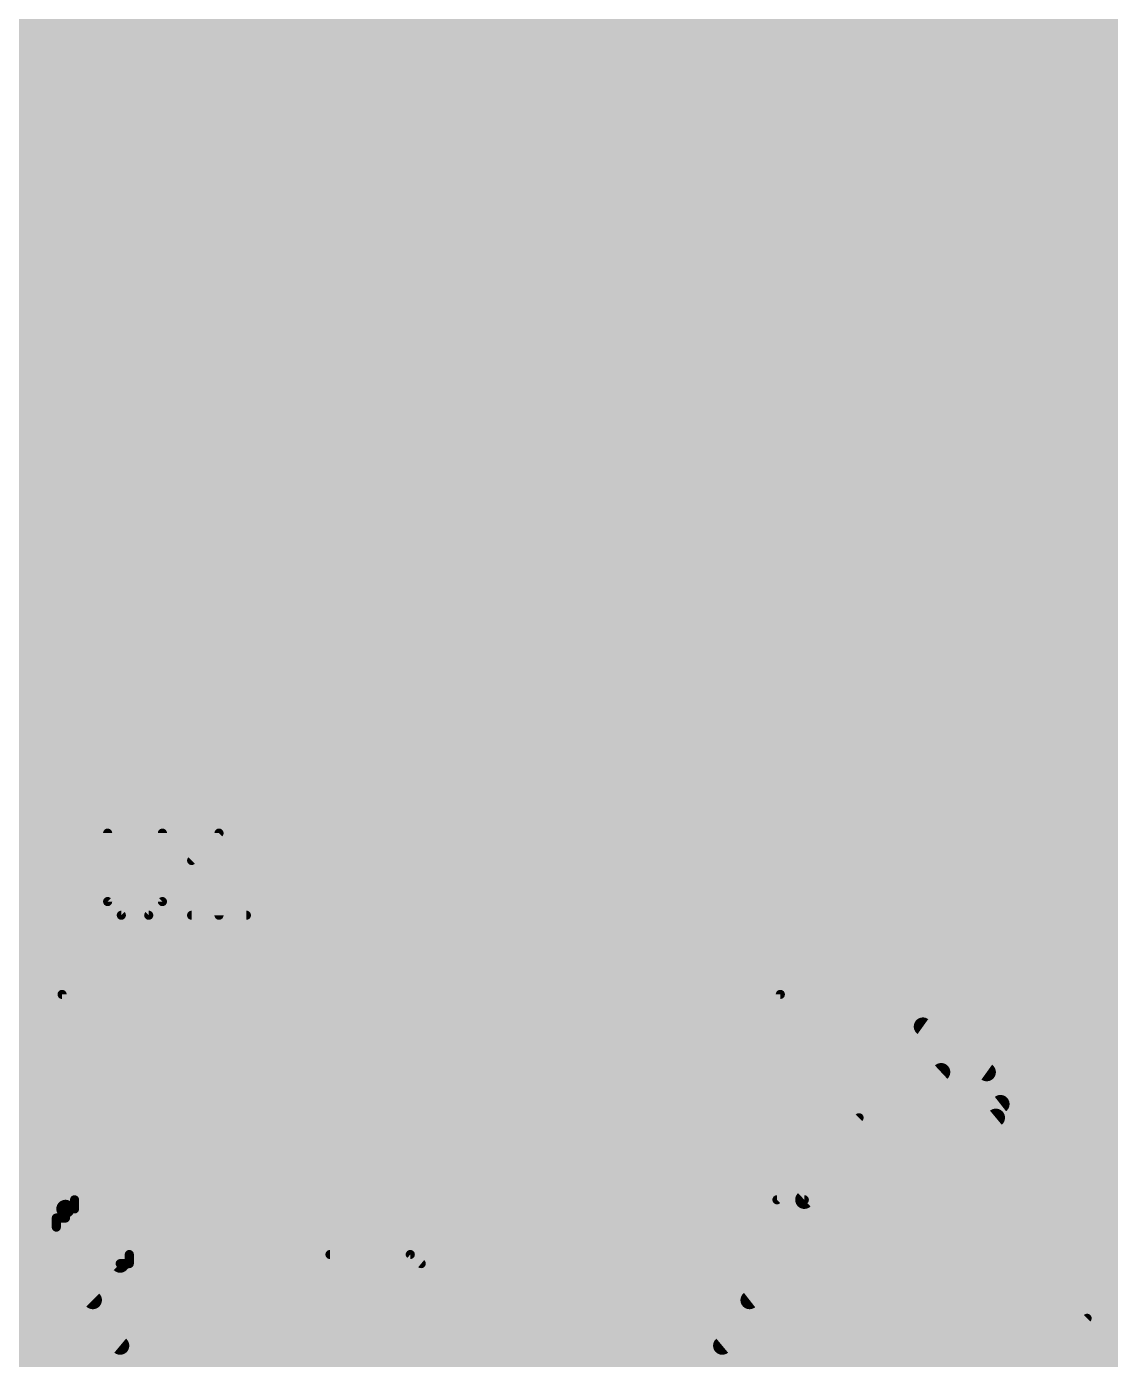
# Model space of a CAD drawing. Extents: x -1.41 to 8.41, y -3.01 to 3.01.
# Drawn here: x 0.5568 to 0.6755, y 0.5895 to 0.7357 of the extents above; entities that cross this region are included whole.
import ezdxf

# ---------------------------------------------------------------- set-up
doc = ezdxf.new("R2010")
doc.units = 0
for name, color, linetype in [('1', 12, 'CONTINUOUS'), ('145', 110, 'CONTINUOUS'), ('15', 6, 'CONTINUOUS'), ('16', 5, 'CONTINUOUS'), ('18', 110, 'CONTINUOUS'), ('2', 4, 'CONTINUOUS'), ('21', 53, 'CONTINUOUS'), ('25', 53, 'CONTINUOUS'), ('29', 253, 'CONTINUOUS'), ('30', 253, 'CONTINUOUS')]:
    doc.layers.add(name, color=color, linetype=linetype)

# ---------------------------------------------------------------- blocks, each defined once
blk = doc.blocks.new('RECT')
blk.add_solid([(-0.5, -0.5), (0.5, -0.5), (-0.5, 0.5), (0.5, 0.5)])
blk = doc.blocks.new('ROUNDV')
at = {"const_width": 0.5}
blk.add_lwpolyline([(0, -0.25, 1), (0, 0.25, 1), (0, -0.25)], format="xyb", dxfattribs=at)

msp = doc.modelspace()

# ---------------------------------------------------------------- linework, layer by layer
at = {"layer": '1'}
for points, const_width in [([(0.662, 0.779283), (0.662, 0.707716)], 0.02), ([(0.606716, 0.703346), (0.606716, 0.747473)], 0.02), ([(0.606716, 0.74), (0.662, 0.74)], 0.02), ([(0.569, 0.685409), (0.569, 0.725409)], 0.03), ([(0.606716, 0.72), (0.662, 0.72)], 0.02), ([(0.624588, 0.707716), (0.61463, 0.697758)], 0.02), ([(0.662, 0.707716), (0.624588, 0.707716)], 0.02), ([(0.604, 0.700629), (0.606716, 0.703346)], 0.02), ([(0.604, 0.678447), (0.604, 0.700629)], 0.02), ([(0.604, 0.7), (0.616872, 0.7)], 0.02), ([(0.61463, 0.697758), (0.61463, 0.674747)], 0.02), ([(0.569, 0.664), (0.569, 0.685409)], 0.016), ([(0.569, 0.685409), (0.569591, 0.68)], 0.016), ([(0.604, 0.68), (0.61463, 0.68)], 0.02), ([(0.60337, 0.676927), (0.604, 0.678447)], 0.02), ([(0.60337, 0.653999), (0.60337, 0.676927)], 0.02), ([(0.61463, 0.674747), (0.608, 0.668117)], 0.02), ([(0.631, 0.658591), (0.645409, 0.673)], 0.012), ([(0.608, 0.668117), (0.608, 0.63401)], 0.02), ([(0.60337, 0.66), (0.608, 0.66)], 0.02), ([(0.569, 0.62), (0.569, 0.664)], 0.01), ([(0.594, 0.644629), (0.60337, 0.653999)], 0.02), ([(0.631, 0.623), (0.631, 0.658591)], 0.012), ([(0.599, 0.642), (0.6, 0.606)], 0.027), ([(0.594, 0.636253), (0.594, 0.644629)], 0.02), ([(0.594, 0.64), (0.608, 0.64)], 0.02), ([(0.654, 0.631065), (0.654, 0.638283)], 0.02), ([(0.654, 0.638283), (0.659283, 0.638283)], 0.02), ([(0.659283, 0.638283), (0.659283, 0.62518)], 0.02), ([(0.598346, 0.631906), (0.594, 0.636253)], 0.02), ([(0.657, 0.636), (0.657, 0.627)], 0.02), ([(0.655, 0.64), (0.655, 0.627)], 0.012), ([(0.657, 0.638), (0.657, 0.64)], 0.01), ([(0.608, 0.63401), (0.604654, 0.630664)], 0.02), ([(0.657, 0.636), (0.656, 0.629)], 0.015), ([(0.658, 0.622), (0.657, 0.636)], 0.015), ([(0.56, 0.604), (0.524, 0.64)], 0.006), ([(0.598346, 0.607464), (0.598346, 0.631906)], 0.02), ([(0.653, 0.634), (0.657, 0.638)], 0.008), ([(0.657, 0.638), (0.657, 0.636)], 0.008), ([(0.604654, 0.630664), (0.604654, 0.609678)], 0.02), ([(0.654401, 0.630664), (0.654, 0.631065)], 0.02), ([(0.654401, 0.623992), (0.654401, 0.630664)], 0.02), ([(0.648, 0.616), (0.648, 0.638)], 0.005), ([(0.648, 0.638), (0.665, 0.637)], 0.005), ([(0.653, 0.623), (0.653, 0.634)], 0.008), ([(0.656834, 0.625), (0.654401, 0.623992)], 0.02), ([(0.657496, 0.625), (0.656834, 0.625)], 0.02), ([(0.658117, 0.625228), (0.657496, 0.625)], 0.02), ([(0.659283, 0.62518), (0.658117, 0.625228)], 0.02), ([(0.564, 0.596), (0.527, 0.633)], 0.002), ([(0.598346, 0.62), (0.604654, 0.62)], 0.02), ([(0.657, 0.627), (0.657, 0.621)], 0.008), ([(0.655, 0.627), (0.655, 0.628)], 0.002), ([(0.63, 0.622), (0.631, 0.623)], 0.01), ([(0.655, 0.626), (0.655, 0.627)], 0.002), ([(0.629528, 0.619685), (0.63, 0.622)], 0.01), ([(0.639251, 0.602464), (0.662, 0.621)], 0.01), ([(0.662, 0.621), (0.655, 0.626)], 0.002), ([(0.655, 0.616), (0.655, 0.626)], 0.002), ([(0.570472, 0.619685), (0.569, 0.62)], 0.01), ([(0.635, 0.596), (0.662, 0.621)], 0.006), ([(0.657, 0.621), (0.642, 0.607)], 0.002), ([(0.542, 0.617), (0.568, 0.595)], 0.008), ([(0.604654, 0.609678), (0.6, 0.605025)], 0.02), ([(0.6635, 0.6175), (0.636, 0.596)], 0.002), ([(0.537, 0.616), (0.567, 0.591)], 0.002), ([(0.597954, 0.607071), (0.598346, 0.607464)], 0.02), ([(0.6, 0.605025), (0.597954, 0.607071)], 0.02), ([(0.633, 0.591), (0.663, 0.616)], 0.002), ([(0.663, 0.616), (0.655, 0.616)], 0.002), ([(0.648, 0.616), (0.639, 0.607)], 0.001), ([(0.561, 0.606), (0.5555, 0.6115)], 0.002), ([(0.6, 0.6), (0.609, 0.601)], 0.02), ([(0.56, 0.605), (0.564, 0.605)], 0.006), ([(0.563, 0.601), (0.56, 0.604)], 0.006), ([(0.56, 0.604), (0.572, 0.604)], 0.006), ([(0.567, 0.6), (0.561, 0.606)], 0.002), ([(0.562, 0.607), (0.642, 0.607)], 0.002), ([(0.562, 0.607), (0.562, 0.606)], 0.001), ([(0.568, 0.601), (0.57, 0.601)], 0.012), ([(0.57, 0.601), (0.59, 0.601)], 0.012), ([(0.599803, 0.605), (0.6, 0.6)], 0.006), ([(0.635, 0.596), (0.6, 0.604)], 0.006), ([(0.638, 0.604), (0.608, 0.604)], 0.006), ([(0.635, 0.599), (0.639251, 0.602464)], 0.01), ([(0.639, 0.607), (0.642, 0.607)], 0.001), ([(0.56, 0.604), (0.56, 0.605)], 0.001), ([(0.561, 0.605), (0.56, 0.605)], 0.001), ([(0.562, 0.606), (0.561, 0.606)], 0.001), ([(0.561, 0.606), (0.561, 0.605)], 0.001), ([(0.638, 0.604), (0.639251, 0.604)], 0.002), ([(0.639251, 0.604), (0.639251, 0.602464)], 0.002), ([(0.6, 0.569), (0.6, 0.589)], 0.028), ([(0.605, 0.6), (0.6, 0.6)], 0.006), ([(0.629528, 0.6), (0.605, 0.6)], 0.006), ([(0.635, 0.6), (0.629528, 0.6)], 0.006), ([(0.635, 0.6), (0.635, 0.599)], 0.006), ([(0.568, 0.601), (0.568, 0.6)], 0.001), ([(0.570472, 0.6), (0.57, 0.601)], 0.002), ([(0.59, 0.601), (0.598803, 0.601)], 0.001), ([(0.598803, 0.601), (0.6, 0.6)], 0.001), ([(0.635, 0.599), (0.635, 0.596)], 0.006), ([(0.568, 0.6), (0.567, 0.6)], 0.001), ([(0.571, 0.595), (0.633, 0.595)], 0.008), ([(0.564, 0.596), (0.568, 0.596)], 0.002), ([(0.568, 0.596), (0.571, 0.596)], 0.002), ([(0.568, 0.595), (0.568, 0.596)], 0.002), ([(0.571, 0.596), (0.635, 0.596)], 0.002), ([(0.571, 0.595), (0.571, 0.596)], 0.002), ([(0.635, 0.596), (0.636, 0.596)], 0.002), ([(0.663, 0.594), (0.633, 0.583)], 0.002), ([(0.666, 0.58), (0.69, 0.58)], 0.03), ([(0.663, 0.594), (0.673, 0.594)], 0.002), ([(0.673, 0.566), (0.673, 0.594)], 0.002), ([(0.69, 0.58), (0.774409, 0.58)], 0.03), ([(0.673, 0.594), (0.659, 0.58)], 0.001), ([(0.567, 0.591), (0.633, 0.591)], 0.002), ([(0.659, 0.58), (0.666, 0.58)], 0.025)]:
    msp.add_lwpolyline(points, dxfattribs=dict(at, const_width=const_width))
for points, const_width in [([(0.606716, 0.745, 1), (0.606716, 0.735)], 0.01), ([(0.662, 0.735, 1), (0.662, 0.745)], 0.01), ([(0.5765, 0.725409, 1), (0.5615, 0.725409)], 0.015), ([(0.606716, 0.725, 1), (0.606716, 0.715)], 0.01), ([(0.662, 0.715, 1), (0.662, 0.725)], 0.01), ([(0.624588, 0.712716, 1), (0.624588, 0.702716)], 0.01), ([(0.628124, 0.704181, 1), (0.621053, 0.711252)], 0.01), ([(0.662, 0.702716, 1), (0.662, 0.712716)], 0.01), ([(0.610252, 0.69981, 1), (0.603181, 0.706881)], 0.01), ([(0.657, 0.707716, 1), (0.667, 0.707716)], 0.01), ([(0.609, 0.700629, 1), (0.599, 0.700629)], 0.01), ([(0.604, 0.705, 1), (0.604, 0.695)], 0.01), ([(0.600464, 0.704165, 1), (0.607535, 0.697094)], 0.01), ([(0.616872, 0.695, 1), (0.616872, 0.705)], 0.01), ([(0.601716, 0.703346, 1), (0.611716, 0.703346)], 0.01), ([(0.61963, 0.697758, 1), (0.60963, 0.697758)], 0.01), ([(0.611094, 0.701294, 1), (0.618165, 0.694223)], 0.01), ([(0.5615, 0.685409, 1), (0.5765, 0.685409)], 0.015), ([(0.573, 0.685409, 1), (0.565, 0.685409)], 0.008), ([(0.572976, 0.685844, 1), (0.565024, 0.684975)], 0.008), ([(0.604, 0.685, 1), (0.604, 0.675)], 0.01), ([(0.61463, 0.675, 1), (0.61463, 0.685)], 0.01), ([(0.608619, 0.676534, 1), (0.599381, 0.680361)], 0.01), ([(0.60837, 0.676927, 1), (0.59837, 0.676927)], 0.01), ([(0.565614, 0.679566, 1), (0.573567, 0.680434)], 0.008), ([(0.618165, 0.671212, 1), (0.611094, 0.678283)], 0.01), ([(0.598751, 0.67884, 1), (0.607989, 0.675013)], 0.01), ([(0.599, 0.678447, 1), (0.609, 0.678447)], 0.01), ([(0.60963, 0.674747, 1), (0.61963, 0.674747)], 0.01), ([(0.647531, 0.670879, 1), (0.643288, 0.675121)], 0.006), ([(0.613, 0.668117, 1), (0.603, 0.668117)], 0.01), ([(0.604464, 0.671653, 1), (0.611536, 0.664582)], 0.01), ([(0.60337, 0.665, 1), (0.60337, 0.655)], 0.01), ([(0.608, 0.655, 1), (0.608, 0.665)], 0.01), ([(0.565, 0.664, 1), (0.573, 0.664)], 0.008), ([(0.5715, 0.664, 1), (0.5665, 0.664)], 0.005), ([(0.606905, 0.650464, 1), (0.599834, 0.657535)], 0.01), ([(0.634, 0.658591, 1), (0.628, 0.658591)], 0.006), ([(0.628879, 0.660712, 1), (0.633121, 0.656469)], 0.006), ([(0.59837, 0.653999, 1), (0.60837, 0.653999)], 0.01), ([(0.605747, 0.642187, 1), (0.592253, 0.641813)], 0.0135), ([(0.599, 0.644629, 1), (0.589, 0.644629)], 0.01), ([(0.590464, 0.648165, 1), (0.597535, 0.641094)], 0.01), ([(0.594, 0.645, 1), (0.594, 0.635)], 0.01), ([(0.608, 0.635, 1), (0.608, 0.645)], 0.01), ([(0.659, 0.638283, 1), (0.649, 0.638283)], 0.01), ([(0.654, 0.643283, 1), (0.654, 0.633283)], 0.01), ([(0.664283, 0.638283, 1), (0.654283, 0.638283)], 0.01), ([(0.659283, 0.633283, 1), (0.659283, 0.643283)], 0.01), ([(0.597535, 0.639788, 1), (0.590464, 0.632717)], 0.01), ([(0.662, 0.636, 1), (0.652, 0.636)], 0.01), ([(0.658, 0.64, 1), (0.652, 0.64)], 0.006), ([(0.6595, 0.64, 1), (0.6545, 0.64)], 0.005), ([(0.611535, 0.630474, 1), (0.604465, 0.637546)], 0.01), ([(0.66074, 0.636267, 1), (0.65326, 0.635733)], 0.0075), ([(0.660712, 0.63547, 1), (0.653288, 0.63653)], 0.0075), ([(0.603346, 0.631906, 1), (0.593346, 0.631906)], 0.01), ([(0.659, 0.638, 1), (0.655, 0.638)], 0.004), ([(0.658414, 0.636586, 1), (0.655586, 0.639414)], 0.004), ([(0.589, 0.636253, 1), (0.599, 0.636253)], 0.01), ([(0.594811, 0.628371, 1), (0.601882, 0.635442)], 0.01), ([(0.609654, 0.630664, 1), (0.599654, 0.630664)], 0.01), ([(0.657535, 0.634601, 1), (0.650465, 0.627529)], 0.01), ([(0.659401, 0.630664, 1), (0.649401, 0.630664)], 0.01), ([(0.64925, 0.638, 1), (0.64675, 0.638)], 0.0025), ([(0.648073, 0.639248, 1), (0.647927, 0.636752)], 0.0025), ([(0.6545, 0.638, 1), (0.6595, 0.638)], 0.005), ([(0.601118, 0.634199, 1), (0.608189, 0.627128)], 0.01), ([(0.603, 0.63401, 1), (0.613, 0.63401)], 0.01), ([(0.650866, 0.627128, 1), (0.657936, 0.6342)], 0.01), ([(0.664927, 0.635752, 1), (0.665073, 0.638248)], 0.0025), ([(0.655, 0.634, 1), (0.651, 0.634)], 0.004), ([(0.651586, 0.635414, 1), (0.654414, 0.632586)], 0.004), ([(0.655, 0.636, 1), (0.659, 0.636)], 0.004), ([(0.649, 0.631065, 1), (0.659, 0.631065)], 0.01), ([(0.656834, 0.63, 1), (0.656834, 0.62)], 0.01), ([(0.655774, 0.629694, 1), (0.659217, 0.620306)], 0.01), ([(0.658323, 0.630224, 1), (0.657911, 0.620232)], 0.01), ([(0.658747, 0.620381, 1), (0.65492, 0.629619)], 0.01), ([(0.659839, 0.620534, 1), (0.656396, 0.629922)], 0.01), ([(0.657496, 0.62, 1), (0.657496, 0.63)], 0.01), ([(0.659077, 0.620184, 1), (0.65949, 0.630175)], 0.01), ([(0.652488, 0.628612, 1), (0.656315, 0.619373)], 0.01), ([(0.652288, 0.62953, 1), (0.659712, 0.62847)], 0.0075), ([(0.652, 0.627, 1), (0.662, 0.627)], 0.01), ([(0.598346, 0.625, 1), (0.598346, 0.615)], 0.01), ([(0.604654, 0.615, 1), (0.604654, 0.625)], 0.01), ([(0.652, 0.627, 1), (0.658, 0.627)], 0.006), ([(0.654283, 0.62518, 1), (0.664283, 0.62518)], 0.01), ([(0.659, 0.627, 1), (0.655, 0.627)], 0.004), ([(0.649401, 0.623992, 1), (0.659401, 0.623992)], 0.01), ([(0.6555, 0.628, 1), (0.6545, 0.628)], 0.001), ([(0.632768, 0.621232, 1), (0.629232, 0.624768)], 0.005), ([(0.6555, 0.627, 1), (0.6545, 0.627)], 0.001), ([(0.6545, 0.627, 1), (0.6555, 0.627)], 0.001), ([(0.628232, 0.623768, 1), (0.631768, 0.620232)], 0.005), ([(0.628, 0.623, 1), (0.634, 0.623)], 0.006), ([(0.63245, 0.6215, 1), (0.62755, 0.6225)], 0.005), ([(0.65426, 0.621733, 1), (0.66174, 0.622267)], 0.0075), ([(0.655291, 0.626407, 1), (0.654709, 0.625593)], 0.001), ([(0.6555, 0.626, 1), (0.6545, 0.626)], 0.001), ([(0.6545, 0.626, 1), (0.6555, 0.626)], 0.001), ([(0.663579, 0.619062, 1), (0.660421, 0.622938)], 0.005), ([(0.569523, 0.622445, 1), (0.568477, 0.617555)], 0.005), ([(0.56995, 0.61724, 1), (0.570995, 0.62213)], 0.005), ([(0.651, 0.623, 1), (0.655, 0.623)], 0.004), ([(0.655, 0.621, 1), (0.659, 0.621)], 0.004), ([(0.663019, 0.619899, 1), (0.660981, 0.622101)], 0.003), ([(0.5665, 0.62, 1), (0.5715, 0.62)], 0.005), ([(0.627078, 0.620185, 1), (0.631977, 0.619185)], 0.005), ([(0.657341, 0.620634, 1), (0.656659, 0.621366)], 0.001), ([(0.661709, 0.620593, 1), (0.662291, 0.621407)], 0.001), ([(0.608189, 0.606143, 1), (0.601118, 0.613214)], 0.01), ([(0.663808, 0.617106, 1), (0.663192, 0.617894)], 0.001), ([(0.601489, 0.610607, 1), (0.594418, 0.603536)], 0.01), ([(0.601881, 0.603928, 1), (0.594811, 0.611)], 0.01), ([(0.64675, 0.616, 1), (0.64925, 0.616)], 0.0025), ([(0.655, 0.6165, 1), (0.655, 0.6155)], 0.001), ([(0.66332, 0.615616, 1), (0.66268, 0.616384)], 0.001), ([(0.663, 0.6155, 1), (0.663, 0.6165)], 0.001), ([(0.594419, 0.610607, 1), (0.601489, 0.603535)], 0.01), ([(0.648177, 0.615823, 1), (0.647823, 0.616177)], 0.0005), ([(0.6545, 0.616, 1), (0.6555, 0.616)], 0.001), ([(0.599654, 0.609678, 1), (0.609654, 0.609678)], 0.01), ([(0.593253, 0.605813, 1), (0.606747, 0.606187)], 0.0135), ([(0.593346, 0.607464, 1), (0.603346, 0.607464)], 0.01), ([(0.596464, 0.60856, 1), (0.603535, 0.601489)], 0.01), ([(0.596464, 0.601489, 1), (0.603536, 0.60856)], 0.01), ([(0.609552, 0.596031, 1), (0.608448, 0.605969)], 0.01), ([(0.599448, 0.604969, 1), (0.600552, 0.595031)], 0.01), ([(0.56, 0.6065, 1), (0.56, 0.6035)], 0.003), ([(0.561061, 0.605061, 1), (0.558939, 0.602939)], 0.003), ([(0.56, 0.6055, 1), (0.56, 0.6025)], 0.003), ([(0.561354, 0.606354, 1), (0.560646, 0.605646)], 0.001), ([(0.560646, 0.605646, 1), (0.561354, 0.606354)], 0.001), ([(0.562, 0.6075, 1), (0.562, 0.6065)], 0.001), ([(0.56225, 0.607, 1), (0.56175, 0.607)], 0.0005), ([(0.568, 0.604, 1), (0.568, 0.598)], 0.006), ([(0.564, 0.6035, 1), (0.564, 0.6065)], 0.003), ([(0.57, 0.604, 1), (0.57, 0.598)], 0.006), ([(0.57, 0.598, 1), (0.57, 0.604)], 0.006), ([(0.572, 0.6025, 1), (0.572, 0.6055)], 0.003), ([(0.59, 0.598, 1), (0.59, 0.604)], 0.006), ([(0.601302, 0.605059, 1), (0.598304, 0.604941)], 0.003), ([(0.600334, 0.605462, 1), (0.599666, 0.602538)], 0.003), ([(0.608, 0.6055, 1), (0.608, 0.6025)], 0.003), ([(0.637672, 0.604402, 1), (0.640831, 0.600526)], 0.005), ([(0.640831, 0.600526, 1), (0.637672, 0.604402)], 0.005), ([(0.638, 0.6025, 1), (0.638, 0.6055)], 0.003), ([(0.639, 0.60725, 1), (0.639, 0.60675)], 0.0005), ([(0.638823, 0.607177, 1), (0.639177, 0.606823)], 0.0005), ([(0.641659, 0.607366, 1), (0.642341, 0.606634)], 0.001), ([(0.642, 0.6065, 1), (0.642, 0.6075)], 0.001), ([(0.642, 0.60675, 1), (0.642, 0.60725)], 0.0005), ([(0.558939, 0.602939, 1), (0.561061, 0.605061)], 0.003), ([(0.56025, 0.605, 1), (0.55975, 0.605)], 0.0005), ([(0.56, 0.60525, 1), (0.56, 0.60475)], 0.0005), ([(0.561, 0.60625, 1), (0.561, 0.60575)], 0.0005), ([(0.56125, 0.606, 1), (0.56075, 0.606)], 0.0005), ([(0.56075, 0.605, 1), (0.56125, 0.605)], 0.0005), ([(0.561, 0.60475, 1), (0.561, 0.60525)], 0.0005), ([(0.56175, 0.606, 1), (0.56225, 0.606)], 0.0005), ([(0.562, 0.60575, 1), (0.562, 0.60625)], 0.0005), ([(0.55975, 0.604, 1), (0.56025, 0.604)], 0.0005), ([(0.638, 0.6045, 1), (0.638, 0.6035)], 0.001), ([(0.639751, 0.604, 1), (0.638751, 0.604)], 0.001), ([(0.639251, 0.6035, 1), (0.639251, 0.6045)], 0.001), ([(0.561939, 0.599939, 1), (0.564061, 0.602061)], 0.003), ([(0.607, 0.589, 1), (0.593, 0.589)], 0.014), ([(0.6, 0.6015, 1), (0.6, 0.5985)], 0.003), ([(0.605, 0.6015, 1), (0.605, 0.5985)], 0.003), ([(0.605, 0.5985, 1), (0.605, 0.6015)], 0.003), ([(0.629528, 0.6015, 1), (0.629528, 0.5985)], 0.003), ([(0.629528, 0.5985, 1), (0.629528, 0.6015)], 0.003), ([(0.633421, 0.600938, 1), (0.636579, 0.597062)], 0.005), ([(0.6365, 0.6, 1), (0.6335, 0.6)], 0.003), ([(0.635, 0.5985, 1), (0.635, 0.6015)], 0.003), ([(0.638751, 0.602464, 1), (0.639751, 0.602464)], 0.001), ([(0.566646, 0.599646, 1), (0.567354, 0.600354)], 0.001), ([(0.56825, 0.601, 1), (0.56775, 0.601)], 0.0005), ([(0.570452, 0.601214, 1), (0.569548, 0.600786)], 0.001), ([(0.59, 0.60125, 1), (0.59, 0.60075)], 0.0005), ([(0.598501, 0.599941, 1), (0.601499, 0.600059)], 0.003), ([(0.598963, 0.601192, 1), (0.598643, 0.600808)], 0.0005), ([(0.598803, 0.60075, 1), (0.598803, 0.60125)], 0.0005), ([(0.6365, 0.599, 1), (0.6335, 0.599)], 0.003), ([(0.567, 0.60025, 1), (0.567, 0.59975)], 0.0005), ([(0.56775, 0.6, 1), (0.56825, 0.6)], 0.0005), ([(0.568, 0.59975, 1), (0.568, 0.60025)], 0.0005), ([(0.57002, 0.599786, 1), (0.570925, 0.600214)], 0.001), ([(0.59984, 0.599808, 1), (0.60016, 0.600192)], 0.0005), ([(0.6335, 0.599, 1), (0.6365, 0.599)], 0.003), ([(0.566708, 0.593473, 1), (0.569292, 0.596527)], 0.004), ([(0.571, 0.597, 1), (0.571, 0.593)], 0.004), ([(0.633, 0.593, 1), (0.633, 0.597)], 0.004), ([(0.633981, 0.597101, 1), (0.636019, 0.594899)], 0.003), ([(0.634666, 0.594538, 1), (0.635334, 0.597462)], 0.003), ([(0.564, 0.5965, 1), (0.564, 0.5955)], 0.001), ([(0.563646, 0.595646, 1), (0.564354, 0.596354)], 0.001), ([(0.568, 0.5965, 1), (0.568, 0.5955)], 0.001), ([(0.5685, 0.596, 1), (0.5675, 0.596)], 0.001), ([(0.568, 0.5955, 1), (0.568, 0.5965)], 0.001), ([(0.571, 0.5965, 1), (0.571, 0.5955)], 0.001), ([(0.5715, 0.596, 1), (0.5705, 0.596)], 0.001), ([(0.571, 0.5955, 1), (0.571, 0.5965)], 0.001), ([(0.6335, 0.596, 1), (0.6365, 0.596)], 0.003), ([(0.635, 0.5965, 1), (0.635, 0.5955)], 0.001), ([(0.635, 0.5955, 1), (0.635, 0.5965)], 0.001), ([(0.635692, 0.596394, 1), (0.636308, 0.595606)], 0.001), ([(0.636, 0.5955, 1), (0.636, 0.5965)], 0.001), ([(0.5675, 0.595, 1), (0.5685, 0.595)], 0.001), ([(0.5705, 0.595, 1), (0.5715, 0.595)], 0.001), ([(0.666, 0.5875, 1), (0.666, 0.5725)], 0.015), ([(0.663, 0.5945, 1), (0.663, 0.5935)], 0.001), ([(0.663172, 0.593531, 1), (0.662828, 0.594469)], 0.001), ([(0.6735, 0.594, 1), (0.6725, 0.594)], 0.001), ([(0.673, 0.5935, 1), (0.673, 0.5945)], 0.001), ([(0.69, 0.5875, 1), (0.69, 0.5725)], 0.015), ([(0.673177, 0.593823, 1), (0.672823, 0.594177)], 0.0005), ([(0.567, 0.5915, 1), (0.567, 0.5905)], 0.001), ([(0.633, 0.5905, 1), (0.633, 0.5915)], 0.001), ([(0.659, 0.58625, 1), (0.659, 0.57375)], 0.0125), ([(0.666, 0.57375, 1), (0.666, 0.58625)], 0.0125), ([(0.56668, 0.590616, 1), (0.56732, 0.591384)], 0.001), ([(0.63268, 0.591384, 1), (0.63332, 0.590616)], 0.001)]:
    msp.add_lwpolyline(points, format="xyb", dxfattribs=dict(at, const_width=const_width))
at = {"layer": '145', "const_width": 0.004}
for points in [[(0.59, 0.744), (0.63, 0.704)], [(0.63, 0.744), (0.59, 0.704)], [(0.633, 0.744), (0.673, 0.704)], [(0.673, 0.744), (0.633, 0.704)], [(0.59, 0.705), (0.63, 0.665)], [(0.63, 0.705), (0.59, 0.665)], [(0.609, 0.678), (0.609, 0.638)], [(0.593, 0.665), (0.593, 0.625)], [(0.589, 0.658), (0.629, 0.658)], [(0.606, 0.651), (0.606, 0.611)], [(0.655, 0.648), (0.655, 0.608)], [(0.573, 0.645), (0.613, 0.645)], [(0.595, 0.636), (0.595, 0.564)], [(0.586, 0.631), (0.626, 0.631)], [(0.635, 0.628), (0.675, 0.628)], [(0.525, 0.62), (0.565, 0.62)], [(0.605, 0.62), (0.605, 0.548)], [(0.575, 0.616), (0.615, 0.616)], [(0.585, 0.6), (0.625, 0.6)]]:
    msp.add_lwpolyline(points, dxfattribs=at)
at = {"layer": '145', "const_width": 0.002}
for points in [[(0.590707, 0.705707, 1), (0.589293, 0.704293)], [(0.630707, 0.704293, 1), (0.629293, 0.705707)], [(0.589293, 0.704707, 1), (0.590707, 0.703293)], [(0.629293, 0.703293, 1), (0.630707, 0.704707)], [(0.632293, 0.704707, 1), (0.633707, 0.703293)], [(0.672293, 0.703293, 1), (0.673707, 0.704707)], [(0.61, 0.678, 1), (0.608, 0.678)], [(0.589293, 0.665707, 1), (0.590707, 0.664293)], [(0.594, 0.665, 1), (0.592, 0.665)], [(0.629293, 0.664293, 1), (0.630707, 0.665707)], [(0.589, 0.659, 1), (0.589, 0.657)], [(0.629, 0.657, 1), (0.629, 0.659)], [(0.607, 0.651, 1), (0.605, 0.651)], [(0.656, 0.648, 1), (0.654, 0.648)], [(0.573, 0.646, 1), (0.573, 0.644)], [(0.613, 0.644, 1), (0.613, 0.646)], [(0.608, 0.638, 1), (0.61, 0.638)], [(0.596, 0.636, 1), (0.594, 0.636)], [(0.586, 0.632, 1), (0.586, 0.63)], [(0.626, 0.63, 1), (0.626, 0.632)], [(0.635, 0.629, 1), (0.635, 0.627)], [(0.675, 0.627, 1), (0.675, 0.629)], [(0.592, 0.625, 1), (0.594, 0.625)], [(0.565, 0.619, 1), (0.565, 0.621)], [(0.606, 0.62, 1), (0.604, 0.62)], [(0.575, 0.617, 1), (0.575, 0.615)], [(0.615, 0.615, 1), (0.615, 0.617)], [(0.605, 0.611, 1), (0.607, 0.611)], [(0.654, 0.608, 1), (0.656, 0.608)], [(0.585, 0.601, 1), (0.585, 0.599)], [(0.625, 0.599, 1), (0.625, 0.601)]]:
    msp.add_lwpolyline(points, format="xyb", dxfattribs=at)
at = {"layer": '15', "const_width": 0.016}
for points in [[(0.018, 0.736), (1.182, 0.736)], [(0.018, 0.72), (1.182, 0.72)], [(0.018, 0.704), (1.182, 0.704)], [(0.018, 0.688), (1.182, 0.688)], [(0.018, 0.672), (1.182, 0.672)], [(0.018, 0.656), (1.182, 0.656)], [(0.018, 0.64), (1.182, 0.64)], [(0.018, 0.624), (1.182, 0.624)], [(0.018, 0.608), (1.182, 0.608)], [(0.018, 0.592), (1.182, 0.592)]]:
    msp.add_lwpolyline(points, dxfattribs=at)
at = {"layer": '16', "const_width": 0.02}
for points in [[(0.02, 0.74), (1.18, 0.74)], [(0.02, 0.72), (1.18, 0.72)], [(0.02, 0.7), (1.18, 0.7)], [(0.02, 0.68), (1.18, 0.68)], [(0.02, 0.66), (1.18, 0.66)], [(0.02, 0.64), (1.18, 0.64)], [(0.02, 0.62), (1.18, 0.62)], [(0.02, 0.6), (1.18, 0.6)], [(0.02, 0.58), (1.18, 0.58)]]:
    msp.add_lwpolyline(points, dxfattribs=at)
at = {"layer": '2', "const_width": 0.016}
for points in [[(0.018, 0.736), (1.182, 0.736)], [(0.018, 0.72), (1.182, 0.72)], [(0.018, 0.704), (1.182, 0.704)], [(0.018, 0.688), (1.182, 0.688)], [(0.018, 0.672), (1.182, 0.672)], [(0.018, 0.656), (1.182, 0.656)], [(0.018, 0.64), (1.182, 0.64)], [(0.018, 0.624), (1.182, 0.624)], [(0.018, 0.608), (1.182, 0.608)], [(0.018, 0.592), (1.182, 0.592)]]:
    msp.add_lwpolyline(points, dxfattribs=at)
at = {"layer": '21', "const_width": 0.001}
for points in [[(0.63937, 0.629528), (0.56063, 0.629528)], [(0.56063, 0.629528), (0.56063, 0.570472)], [(0.63937, 0.570472), (0.63937, 0.629528)]]:
    msp.add_lwpolyline(points, dxfattribs=at)
at = {"layer": '21', "const_width": 0.0005}
for points in [[(0.56063, 0.629778, 1), (0.56063, 0.629278)], [(0.56088, 0.629528, 1), (0.56038, 0.629528)], [(0.63962, 0.629528, 1), (0.63912, 0.629528)], [(0.63937, 0.629278, 1), (0.63937, 0.629778)]]:
    msp.add_lwpolyline(points, format="xyb", dxfattribs=at)
at = {"layer": '25', "const_width": 0.001}
for points in [[(0.565626, 0.647216), (0.565626, 0.63971)], [(0.571631, 0.63971), (0.571631, 0.647216)], [(0.574834, 0.644214), (0.577836, 0.647216)], [(0.577836, 0.647216), (0.577836, 0.638209)], [(0.565626, 0.63971), (0.567127, 0.638209)], [(0.57013, 0.638209), (0.571631, 0.63971)], [(0.567127, 0.638209), (0.57013, 0.638209)], [(0.574834, 0.638209), (0.580839, 0.638209)]]:
    msp.add_lwpolyline(points, dxfattribs=at)
at = {"layer": '25', "const_width": 0.0005}
for points in [[(0.565876, 0.647216, 1), (0.565376, 0.647216)], [(0.571881, 0.647216, 1), (0.571381, 0.647216)], [(0.578086, 0.647216, 1), (0.577586, 0.647216)], [(0.578013, 0.64704, 1), (0.577659, 0.647393)], [(0.574657, 0.64439, 1), (0.575011, 0.644037)], [(0.565803, 0.639887, 1), (0.565449, 0.639533)], [(0.565376, 0.63971, 1), (0.565876, 0.63971)], [(0.571381, 0.63971, 1), (0.571881, 0.63971)], [(0.571808, 0.639533, 1), (0.571454, 0.639887)], [(0.567127, 0.638459, 1), (0.567127, 0.637959)], [(0.56695, 0.638032, 1), (0.567304, 0.638385)], [(0.569953, 0.638385, 1), (0.570307, 0.638032)], [(0.57013, 0.637959, 1), (0.57013, 0.638459)], [(0.574834, 0.638459, 1), (0.574834, 0.637959)], [(0.577586, 0.638209, 1), (0.578086, 0.638209)], [(0.580839, 0.637959, 1), (0.580839, 0.638459)]]:
    msp.add_lwpolyline(points, format="xyb", dxfattribs=at)
at = {"layer": '30', "const_width": 0.016}
for points in [[(0.54, 0.66), (0.66, 0.66)], [(0.66, 0.66), (0.66, 0.54)], [(0.54, 0.656), (0.66, 0.656)], [(0.54, 0.64), (0.66, 0.64)], [(0.54, 0.624), (0.66, 0.624)], [(0.54, 0.608), (0.66, 0.608)], [(0.54, 0.592), (0.66, 0.592)]]:
    msp.add_lwpolyline(points, dxfattribs=at)
at = {"layer": '30', "const_width": 0.008}
for points in [[(0.664, 0.66, 1), (0.656, 0.66)], [(0.66, 0.656, 1), (0.66, 0.664)], [(0.66, 0.652, 1), (0.66, 0.66)], [(0.66, 0.636, 1), (0.66, 0.644)], [(0.66, 0.62, 1), (0.66, 0.628)], [(0.66, 0.604, 1), (0.66, 0.612)], [(0.66, 0.588, 1), (0.66, 0.596)]]:
    msp.add_lwpolyline(points, format="xyb", dxfattribs=at)

# ---------------------------------------------------------------- block references
at = {"layer": '1'}
for p, xscale, yscale, rotation in [((0.569, 0.725409), 0.027559, 0.035433, 90), ((0.569591, 0.68), 0.027559, 0.035433, 180), ((0.6, 0.6), 0.043307, 0.023622, 90)]:
    msp.add_blockref('RECT', p, dxfattribs=dict(at, xscale=xscale, yscale=yscale, rotation=rotation))
for p, xscale, yscale in [((0.645409, 0.673), 0.027559, 0.035433), ((0.570472, 0.619685), 0.015748, 0.007874), ((0.629528, 0.619685), 0.015748, 0.007874), ((0.570472, 0.6), 0.015748, 0.007874), ((0.629528, 0.6), 0.015748, 0.007874)]:
    msp.add_blockref('RECT', p, dxfattribs=dict(at, xscale=xscale, yscale=yscale))
at = {"layer": '18'}
for p, xscale, yscale in [((0.61, 0.724), 0.02, 0.02), ((0.61, 0.724), 0.02, 0.02), ((0.653, 0.724), 0.02, 0.02), ((0.653, 0.724), 0.02, 0.02), ((0.61, 0.685), 0.02, 0.02), ((0.61, 0.685), 0.02, 0.02), ((0.609, 0.658), 0.018, 0.018), ((0.609, 0.658), 0.018, 0.018), ((0.593, 0.645), 0.018, 0.018), ((0.593, 0.645), 0.018, 0.018), ((0.606, 0.631), 0.018, 0.018), ((0.606, 0.631), 0.018, 0.018), ((0.655, 0.628), 0.018, 0.018), ((0.655, 0.628), 0.018, 0.018), ((0.595, 0.616), 0.018, 0.018), ((0.595, 0.616), 0.018, 0.018), ((0.605, 0.6), 0.018, 0.018), ((0.605, 0.6), 0.018, 0.018), ((0.595, 0.584), 0.018, 0.018), ((0.595, 0.584), 0.018, 0.018)]:
    msp.add_blockref('ROUNDV', p, dxfattribs=dict(at, xscale=xscale, yscale=yscale))
at = {"layer": '29'}
for p, xscale, yscale, rotation in [((0.569, 0.725409), 0.03252, 0.041811, 90), ((0.569591, 0.68), 0.03252, 0.041811, 180), ((0.6, 0.6), 0.051102, 0.027874, 90)]:
    msp.add_blockref('RECT', p, dxfattribs=dict(at, xscale=xscale, yscale=yscale, rotation=rotation))
for p, xscale, yscale in [((0.645409, 0.673), 0.03252, 0.041811), ((0.570472, 0.619685), 0.018583, 0.009291), ((0.629528, 0.619685), 0.018583, 0.009291), ((0.570472, 0.6), 0.018583, 0.009291), ((0.629528, 0.6), 0.018583, 0.009291)]:
    msp.add_blockref('RECT', p, dxfattribs=dict(at, xscale=xscale, yscale=yscale))

doc.saveas('drawing.dxf')
